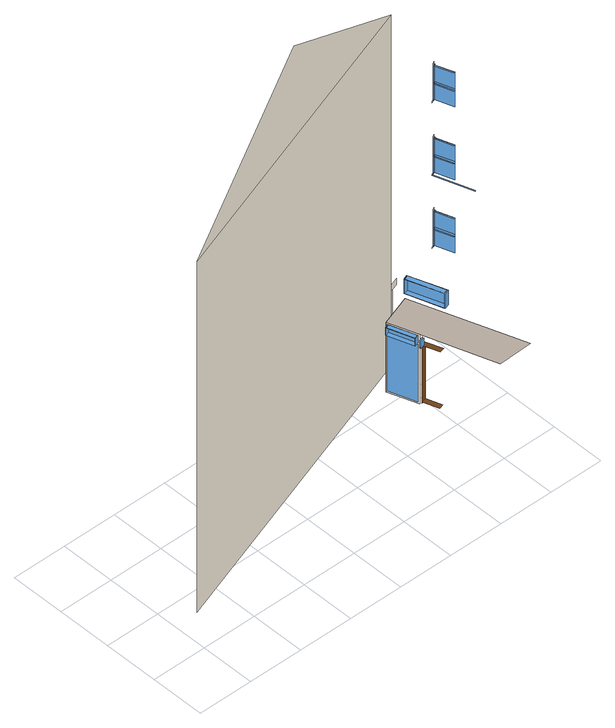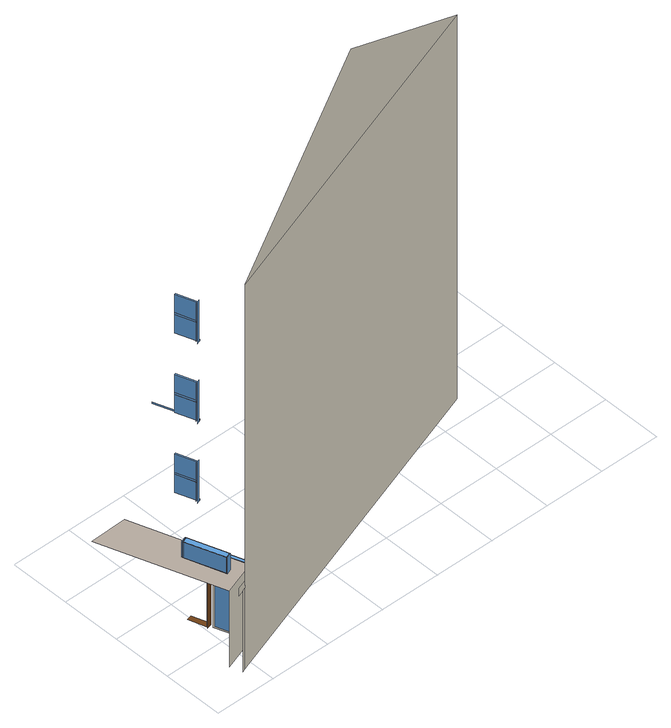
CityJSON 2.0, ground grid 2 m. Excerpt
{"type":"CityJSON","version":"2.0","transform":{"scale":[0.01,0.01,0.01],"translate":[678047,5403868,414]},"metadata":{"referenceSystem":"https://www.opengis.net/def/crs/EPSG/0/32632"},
"CityObjects":{
"building1":{"type":"Building","attributes":{"dataAvailable":"Sufficient","measuredHeight":17.63},"children":["building1-1"],"geometry":[{"type":"MultiSurface","lod":"3","boundaries":[[[0,1,2]],[[0,3,4,5,6,1]],[[7,8,9,10],[11,12,13,14]],[[9,15,16,10]],[[11,17,18,12]],[[14,19,17,11]],[[8,20,15,9]],[[12,18,21,13]],[[10,16,22,7]],[[23,24,25,26]],[[27,28,29,30]],[[13,21,19,14]],[[7,22,20,8]],[[31,32,33,34],[22,20,15,16],[35,36,37,38]],[[19,17,18,21]],[[36,35,38,37]],[[16,15,20,22],[19,21,18,17]],[[39,40,41,42]],[[43,44,45,46]],[[47,48,40,39]],[[49,50,44,43]],[[51,52,31,34,53]],[[34,33,54,53]],[[55,56,57,58],[59,60,61,62]],[[57,63,64,58]],[[59,65,66,60]],[[56,67,63,57]],[[62,68,65,59]],[[69,70,71,72]],[[73,72,69,74]],[[75,76,77,78]],[[79,80,81,82]],[[60,66,83,61]],[[58,64,84,55]],[[61,83,68,62]],[[55,84,67,56]],[[85,86,87,88]],[[89,90,91,92]],[[93,94,95,96]],[[97,98,99,100]],[[101,102,103,104]],[[105,106,107,108]],[[109,110,111,112]],[[93,96,91,90]],[[101,104,99,98]],[[109,112,107,106]],[[74,113,114,115,73]],[[78,116,117,118,75]],[[82,119,120,121,79]],[[90,122,123,91]],[[94,124,125,95]],[[98,126,127,99]],[[102,128,129,103]],[[106,130,131,107]],[[110,132,133,111]],[[93,134,122,90]],[[94,124,134,93]],[[90,122,135,89]],[[101,136,126,98]],[[102,128,136,101]],[[98,126,137,97]],[[109,138,130,106]],[[110,132,138,109]],[[106,130,139,105]],[[90,89,140,141]],[[94,93,142,143]],[[98,97,144,145]],[[102,101,146,147]],[[106,105,148,149]],[[110,109,150,151]],[[4,152,153,5]],[[68,65,66,83]],[[64,63,67,84],[68,83,66,65]],[[3,154,155,152,4]]],"semantics":{"surfaces":[{"type":"WallSurface"},{"type":"Window"},{"type":"Door"},{"type":"OuterCeilingSurface"}],"values":[0,0,1,1,1,1,1,1,1,1,1,1,1,0,1,1,1,2,2,2,2,3,0,1,1,1,1,1,1,1,1,1,1,1,1,1,1,1,1,1,1,1,1,1,1,1,1,1,1,1,1,1,1,1,1,1,1,1,1,1,1,1,1,1,1,1,1,1,1,1,0,1,1,0]}}]},
"building1-1":{"type":"BuildingInstallation","attributes":{"@cityeditor:layer":"Unclassified.LoD3"},"parents":["building1"],"geometry":[{"type":"MultiSurface","lod":"3","boundaries":[[[156,157,158,159]]]}]}
},
"vertices":[
[1229,519,1469],[89,127,1469],[659,323,1835],[1229,519,392],[1229,519,366],[1229,519,72],[89,127,72],[1162,342,313],[1162,342,343],[1130,436,343],[1130,436,313],[1131,434,313],[1131,434,342],[1162,343,342],[1162,343,313],[1144,441,343],[1144,441,313],[1145,439,313],[1145,439,342],[1176,348,313],[1177,347,343],[1176,348,342],[1177,347,313],[1165,327,343],[1181,332,343],[1181,332,313],[1165,327,313],[1167,323,313],[1183,328,313],[1183,328,342],[1167,323,342],[1179,341,348],[1179,341,72],[1142,447,72],[1142,447,348],[1144,441,78],[1177,346,78],[1177,346,307],[1144,441,307],[1181,334,309],[1197,339,309],[1197,339,78],[1181,334,78],[1181,333,84],[1198,338,84],[1198,338,304],[1181,333,304],[1201,276,309],[1218,280,309],[1201,277,84],[1217,282,84],[1390,92,348],[1266,88,348],[1254,485,348],[1254,485,72],[1274,336,396],[1274,336,455],[1230,464,455],[1230,464,396],[1231,462,397],[1231,462,454],[1274,338,454],[1274,338,397],[1246,470,455],[1246,470,396],[1247,467,397],[1247,467,454],[1291,341,455],[1290,343,397],[1263,379,907],[1310,242,907],[1310,242,902],[1263,379,902],[1268,381,902],[1268,381,908],[1268,381,612],[1263,379,612],[1263,379,617],[1268,381,618],[1268,381,1192],[1263,379,1192],[1263,379,1197],[1268,381,1198],[1290,343,454],[1291,341,396],[1275,333,397],[1292,339,397],[1292,339,454],[1275,333,454],[1273,379,908],[1273,379,974],[1269,377,974],[1269,377,908],[1273,379,981],[1273,379,1047],[1269,377,1047],[1269,377,981],[1273,379,618],[1273,379,684],[1269,377,684],[1269,377,618],[1273,379,691],[1273,379,757],[1269,377,757],[1269,377,691],[1273,379,1198],[1273,379,1264],[1269,377,1264],[1269,377,1198],[1273,379,1271],[1273,379,1337],[1269,377,1337],[1269,377,1271],[1268,381,1054],[1276,384,1054],[1276,384,902],[1268,381,764],[1276,384,764],[1276,384,612],[1268,381,1344],[1276,384,1344],[1276,384,1192],[1295,315,974],[1291,314,974],[1295,315,1047],[1291,314,1047],[1295,315,684],[1291,314,684],[1295,315,757],[1291,314,757],[1295,315,1264],[1291,314,1264],[1295,315,1337],[1291,314,1337],[1295,315,981],[1295,315,908],[1295,315,691],[1295,315,618],[1295,315,1271],[1295,315,1198],[1277,380,908],[1277,380,974],[1277,380,981],[1277,380,1047],[1277,380,618],[1277,380,684],[1277,380,691],[1277,380,757],[1277,380,1198],[1277,380,1264],[1277,380,1271],[1277,380,1337],[1241,524,366],[1241,524,72],[1261,530,392],[1261,530,366],
[1162,454,271],[1212,463,271],[1212,463,228],[1162,454,228]
]}
